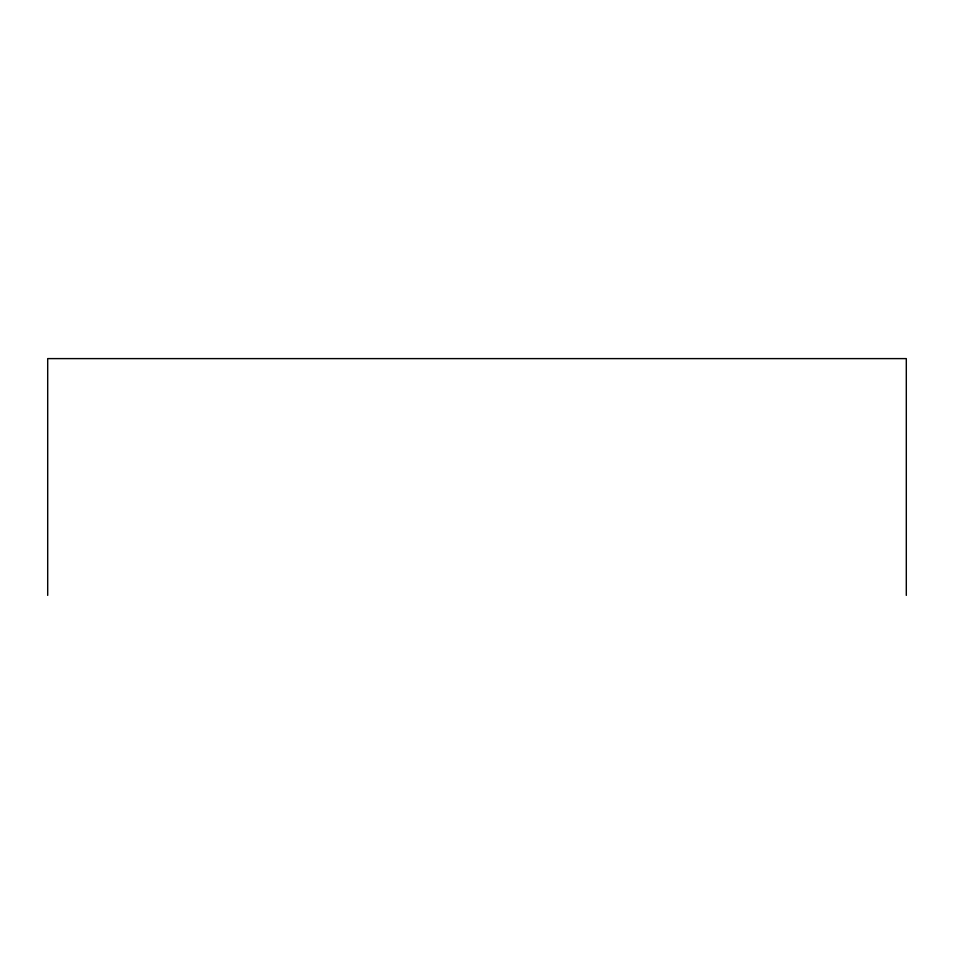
<?xml version="1.0" encoding="UTF-8"?>
<svg xmlns="http://www.w3.org/2000/svg" width="954" height="954" viewBox="0 0 954 954"><rect width="100%" height="100%" fill="white"/><g stroke="black" fill="none" stroke-linecap="round" stroke-linejoin="round"><path stroke-width="1.43" d="M906.3 595.391L906.3 358.609L47.7 358.609L47.7 595.391"/></g></svg>
